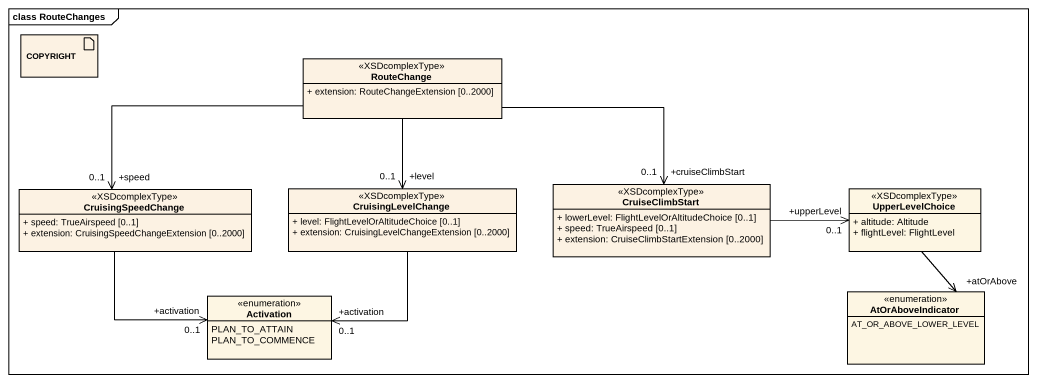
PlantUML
@startuml
mainframe class RouteChanges
allowmixing
hide circle
hide empty members
skinparam classAttributeIconSize 0
artifact COPYRIGHT #FCF2E3
class RouteChange <<XSDcomplexType>> #FCF2E3 {
  + extension: RouteChangeExtension [0..2000]
}
class CruisingSpeedChange <<XSDcomplexType>> #FCF2E3 {
  + speed: TrueAirspeed [0..1]
  + extension: CruisingSpeedChangeExtension [0..2000]
}
class CruisingLevelChange <<XSDcomplexType>> #FCF2E3 {
  + level: FlightLevelOrAltitudeChoice [0..1]
  + extension: CruisingLevelChangeExtension [0..2000]
}
class CruiseClimbStart <<XSDcomplexType>> #FCF2E3 {
  + lowerLevel: FlightLevelOrAltitudeChoice [0..1]
  + speed: TrueAirspeed [0..1]
  + extension: CruiseClimbStartExtension [0..2000]
}
class UpperLevelChoice <<XSDcomplexType>> {
  + altitude: Altitude
  + flightLevel: FlightLevel
}
enum Activation {
  PLAN_TO_ATTAIN
  PLAN_TO_COMMENCE
}
enum AtOrAboveIndicator {
  AT_OR_ABOVE_LOWER_LEVEL
}
RouteChange -left-> "+speed\n0..1" CruisingSpeedChange
RouteChange --> "+level\n0..1" CruisingLevelChange
RouteChange -right-> "+cruiseClimbStart\n0..1" CruiseClimbStart
CruisingSpeedChange --> "+activation\n0..1" Activation
CruisingLevelChange --> "+activation\n0..1" Activation
CruiseClimbStart -right-> "+upperLevel\n0..1" UpperLevelChoice
UpperLevelChoice --> "+atOrAbove" AtOrAboveIndicator
@enduml
